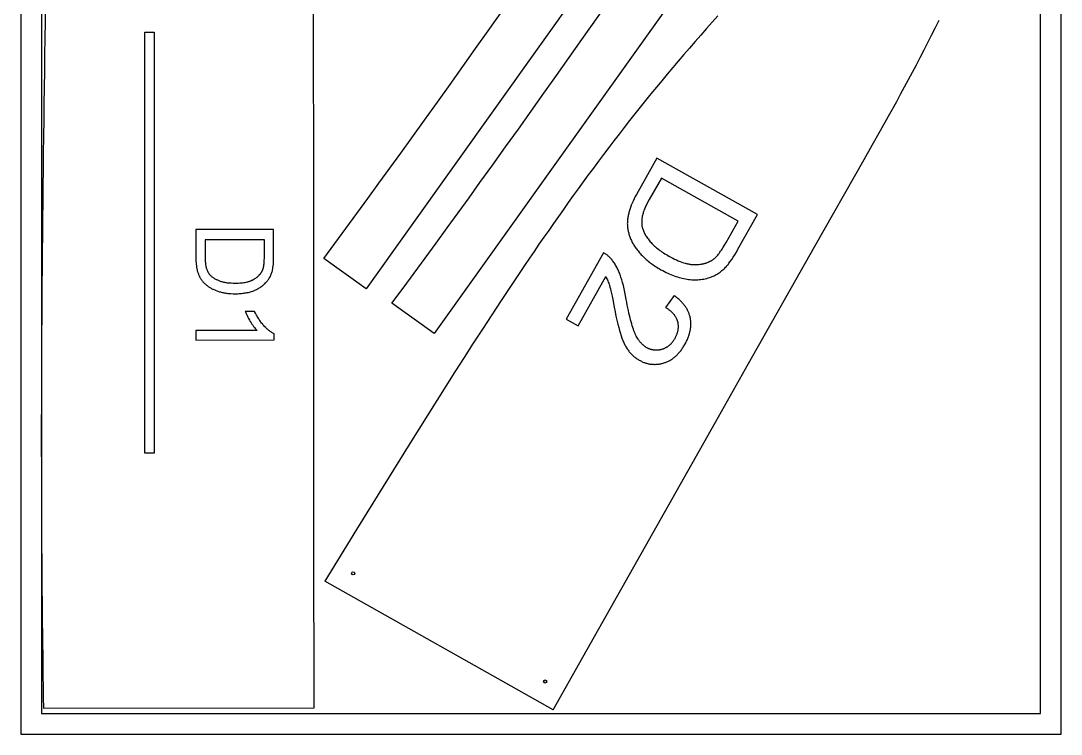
# Model space of a CAD drawing. Extents: x 2494 to 5794, y -1335 to 1258.
# Drawn here: x 4794 to 5794, y 0 to 686 of the extents above; entities that cross this region are included whole.
import ezdxf

# ---------------------------------------------------------------- set-up
doc = ezdxf.new("R2010")
doc.units = 0
for name, color, linetype in [('DH_200_CODES_PART_NUMBERS_', 1, 'CONTINUOUS'), ('DH_200_CUT_PVC_5MM', 7, 'CONTINUOUS'), ('DH_200_HOLES_PVC_5MM', 3, 'CONTINUOUS'), ('PVC_SHEET__5MM', 6, 'CONTINUOUS')]:
    doc.layers.add(name, color=color, linetype=linetype)

msp = doc.modelspace()

# ---------------------------------------------------------------- linework, layer by layer
at = {"layer": 'DH_200_CODES_PART_NUMBERS_'}
for points in [[(5483.6, 466.2), (5502.3, 499.5), (5405.8, 553.9), (5386.2, 519), (5385, 516.8), (5383.9, 514.7), (5382.9, 512.6), (5381.9, 510.5), (5381.1, 508.5), (5380.3, 506.5), (5379.7, 504.5), (5379.4, 503.5), (5379.1, 502.6), (5378.8, 501.6), (5378.6, 500.7), (5378.4, 499.7), (5378.2, 498.8), (5378, 497.9), (5377.8, 497), (5377.7, 496.1), (5377.6, 495.2), (5377.5, 494.3), (5377.4, 493.4), (5377.4, 492.5), (5377.4, 491.7), (5377.3, 490.8), (5377.4, 490), (5377.4, 489.2), (5377.4, 488.3), (5377.5, 487.5), (5377.6, 486.7), (5377.7, 485.8), (5377.9, 485), (5378, 484.2), (5378.2, 483.3), (5378.4, 482.5), (5378.6, 481.6), (5378.9, 480.8), (5379.2, 479.9), (5379.5, 479), (5379.8, 478.1), (5380.1, 477.3), (5380.5, 476.4), (5380.8, 475.5), (5381.2, 474.6), (5381.7, 473.7), (5382.1, 472.8), (5382.6, 471.9), (5383.1, 471), (5383.7, 470.1), (5384.2, 469.2), (5384.9, 468.3), (5385.5, 467.4), (5386.1, 466.5), (5386.8, 465.6), (5387.6, 464.7), (5388.3, 463.8), (5389.1, 462.8), (5389.9, 461.9), (5390.7, 461), (5391.6, 460.1), (5392.5, 459.2), (5393.4, 458.3), (5394.4, 457.4), (5395.4, 456.5), (5396.4, 455.6), (5397.4, 454.7), (5398.5, 453.9), (5399.6, 453), (5400.8, 452.2), (5402, 451.4), (5403.2, 450.5), (5404.4, 449.7), (5405.7, 448.9), (5407, 448.1), (5408.3, 447.3), (5409.6, 446.5), (5411.3, 445.7), (5412.9, 444.8), (5414.5, 444), (5416.1, 443.3), (5417.6, 442.5), (5419.2, 441.9), (5420.8, 441.2), (5422.4, 440.6), (5423.9, 440.1), (5425.5, 439.6), (5427, 439.1), (5428.6, 438.7), (5430.1, 438.3), (5431.7, 438), (5433.2, 437.7), (5434.7, 437.4), (5436.2, 437.2), (5437.7, 437), (5439.2, 436.9), (5440.7, 436.8), (5442.2, 436.8), (5443.7, 436.8), (5445.1, 436.9), (5446.5, 437), (5448, 437.2), (5449.4, 437.4), (5450.8, 437.6), (5452.2, 437.9), (5453.6, 438.2), (5454.9, 438.6), (5456.3, 439.1), (5457.7, 439.5), (5458.7, 439.9), (5459.7, 440.4), (5460.7, 440.8), (5461.7, 441.3), (5462.7, 441.9), (5463.6, 442.4), (5464.6, 443), (5465.5, 443.6), (5466.5, 444.3), (5467.4, 445), (5468.3, 445.7), (5469.2, 446.5), (5470, 447.2), (5470.9, 448.1), (5471.7, 448.9), (5472.6, 449.8), (5473.1, 450.5), (5473.8, 451.2), (5474.4, 452), (5475, 452.8), (5476.3, 454.5), (5477.7, 456.5), (5479.1, 458.6), (5480.5, 461), (5482.1, 463.5)], [(5398.4, 514), (5397.1, 511.7), (5396, 509.5), (5394.9, 507.3), (5394.5, 506.3), (5394, 505.3), (5393.6, 504.3), (5393.3, 503.3), (5392.9, 502.4), (5392.6, 501.5), (5392.4, 500.6), (5392.1, 499.7), (5391.9, 498.9), (5391.7, 498.1), (5391.6, 497.3), (5391.5, 496.5), (5391.3, 495.7), (5391.3, 494.9), (5391.2, 494.2), (5391.1, 493.4), (5391.1, 492.7), (5391.1, 492), (5391.1, 491.3), (5391.2, 490.6), (5391.2, 489.9), (5391.3, 489.2), (5391.4, 488.5), (5391.5, 487.9), (5391.7, 487.2), (5391.8, 486.9), (5391.9, 486.6), (5392, 486.1), (5392.1, 485.7), (5392.4, 484.8), (5392.7, 483.9), (5393.1, 483), (5393.5, 482.2), (5393.9, 481.3), (5394.4, 480.4), (5394.9, 479.5), (5395.4, 478.7), (5396, 477.8), (5396.6, 476.9), (5397.2, 476.1), (5397.9, 475.2), (5398.6, 474.3), (5399.3, 473.5), (5400.1, 472.6), (5400.9, 471.8), (5401.7, 470.9), (5402.6, 470.1), (5403.5, 469.2), (5404.4, 468.4), (5405.4, 467.6), (5406.4, 466.8), (5407.5, 465.9), (5408.6, 465.1), (5409.7, 464.3), (5410.9, 463.5), (5412.1, 462.7), (5413.3, 461.9), (5414.6, 461.2), (5415.9, 460.4), (5417.3, 459.6), (5419.1, 458.6), (5421, 457.6), (5422.8, 456.7), (5424.6, 455.9), (5426.3, 455.1), (5428, 454.5), (5429.7, 453.9), (5431.4, 453.3), (5433, 452.8), (5433.8, 452.6), (5434.5, 452.4), (5435.3, 452.3), (5436.1, 452.1), (5436.9, 452), (5437.6, 451.8), (5438.4, 451.7), (5439.1, 451.6), (5439.8, 451.6), (5440.5, 451.5), (5441.3, 451.5), (5442, 451.5), (5442.7, 451.5), (5443.3, 451.5), (5444.7, 451.5), (5446, 451.6), (5447.3, 451.8), (5447.9, 451.9), (5448.5, 452), (5449.2, 452.1), (5449.8, 452.2), (5450.4, 452.3), (5451, 452.5), (5451.5, 452.6), (5452.1, 452.8), (5452.7, 453), (5453.2, 453.1), (5453.8, 453.3), (5454.3, 453.5), (5454.9, 453.8), (5455.4, 454), (5455.9, 454.2), (5456.4, 454.4), (5456.9, 454.7), (5457.4, 455), (5457.9, 455.2), (5458.4, 455.5), (5458.8, 455.8), (5459.3, 456.1), (5459.7, 456.4), (5460.2, 456.7), (5460.6, 457.1), (5461, 457.4), (5461.4, 457.7), (5461.7, 457.9), (5462, 458.2), (5462.3, 458.5), (5462.6, 458.9), (5462.9, 459.2), (5463.6, 459.9), (5464.2, 460.6), (5464.9, 461.5), (5465.6, 462.3), (5466.3, 463.3), (5467, 464.3), (5467.7, 465.3), (5468.5, 466.4), (5469.2, 467.6), (5470.8, 470.1), (5472.3, 472.8), (5483.8, 493.1), (5410, 534.7)], [(5037.3, 459.5), (5037.3, 485.3), (4962.6, 485.2), (4962.6, 458.2), (4962.6, 456.5), (4962.7, 454.9), (4962.8, 453.3), (4962.9, 451.8), (4963.1, 450.3), (4963.3, 448.9), (4963.6, 447.5), (4963.7, 446.9), (4963.9, 446.2), (4964, 445.6), (4964.2, 444.9), (4964.4, 444.3), (4964.6, 443.7), (4964.8, 443.1), (4965, 442.5), (4965.2, 441.9), (4965.5, 441.4), (4965.7, 440.8), (4966, 440.3), (4966.2, 439.8), (4966.5, 439.2), (4966.8, 438.7), (4967, 438.2), (4967.3, 437.8), (4967.6, 437.3), (4968, 436.8), (4968.3, 436.4), (4968.6, 435.9), (4969, 435.5), (4969.4, 435), (4969.8, 434.6), (4970.2, 434.2), (4970.6, 433.7), (4971, 433.3), (4971.5, 432.9), (4971.9, 432.5), (4972.4, 432.1), (4972.9, 431.7), (4973.4, 431.3), (4973.9, 430.9), (4974.4, 430.5), (4975, 430.1), (4975.5, 429.7), (4976.1, 429.4), (4976.7, 429), (4977.3, 428.7), (4978, 428.3), (4978.6, 428), (4979.3, 427.7), (4980, 427.4), (4980.7, 427.1), (4981.4, 426.8), (4982.2, 426.5), (4983.7, 425.9), (4985.3, 425.4), (4986.2, 425.2), (4987, 425), (4987.9, 424.7), (4988.7, 424.5), (4989.6, 424.4), (4990.5, 424.2), (4991.4, 424.1), (4992.4, 423.9), (4993.3, 423.8), (4994.3, 423.7), (4996.3, 423.6), (4998.3, 423.5), (5000.4, 423.4), (5001.7, 423.5), (5002.9, 423.5), (5004.1, 423.6), (5005.3, 423.6), (5006.4, 423.7), (5007.6, 423.9), (5008.7, 424), (5009.8, 424.2), (5011, 424.4), (5012, 424.6), (5013.1, 424.8), (5014.2, 425.1), (5015.2, 425.4), (5016.2, 425.7), (5017.2, 426), (5018.2, 426.4), (5019.1, 426.8), (5020.1, 427.2), (5021, 427.6), (5021.9, 428.1), (5022.8, 428.5), (5023.6, 429), (5024.4, 429.5), (5025.2, 430.1), (5026, 430.7), (5026.8, 431.2), (5027.5, 431.9), (5028.3, 432.5), (5029, 433.1), (5029.6, 433.8), (5030.3, 434.5), (5030.9, 435.3), (5031.4, 435.8), (5031.9, 436.4), (5032.3, 437), (5032.7, 437.7), (5033.1, 438.3), (5033.5, 438.9), (5033.9, 439.6), (5034.2, 440.3), (5034.5, 441), (5034.8, 441.7), (5035.1, 442.4), (5035.4, 443.1), (5035.6, 443.9), (5035.9, 444.7), (5036.1, 445.4), (5036.3, 446.2), (5036.4, 446.8), (5036.5, 447.4), (5036.6, 448.1), (5036.7, 448.8), (5036.9, 450.3), (5037.1, 451.9), (5037.2, 453.6), (5037.3, 455.4), (5037.3, 457.4)], [(5037.3, 459.5), (5037.3, 485.3), (4962.6, 485.2), (4962.6, 458.2), (4962.6, 456.5), (4962.7, 454.9), (4962.8, 453.3), (4962.9, 451.8), (4963.1, 450.3), (4963.3, 448.9), (4963.6, 447.5), (4963.7, 446.9), (4963.9, 446.2), (4964, 445.6), (4964.2, 444.9), (4964.4, 444.3), (4964.6, 443.7), (4964.8, 443.1), (4965, 442.5), (4965.2, 441.9), (4965.5, 441.4), (4965.7, 440.8), (4966, 440.3), (4966.2, 439.8), (4966.5, 439.2), (4966.8, 438.7), (4967, 438.2), (4967.3, 437.8), (4967.6, 437.3), (4968, 436.8), (4968.3, 436.4), (4968.6, 435.9), (4969, 435.5), (4969.4, 435), (4969.8, 434.6), (4970.2, 434.2), (4970.6, 433.7), (4971, 433.3), (4971.5, 432.9), (4971.9, 432.5), (4972.4, 432.1), (4972.9, 431.7), (4973.4, 431.3), (4973.9, 430.9), (4974.4, 430.5), (4975, 430.1), (4975.5, 429.7), (4976.1, 429.4), (4976.7, 429), (4977.3, 428.7), (4978, 428.3), (4978.6, 428), (4979.3, 427.7), (4980, 427.4), (4980.7, 427.1), (4981.4, 426.8), (4982.2, 426.5), (4983.7, 425.9), (4985.3, 425.4), (4986.2, 425.2), (4987, 425), (4987.9, 424.7), (4988.7, 424.5), (4989.6, 424.4), (4990.5, 424.2), (4991.4, 424.1), (4992.4, 423.9), (4993.3, 423.8), (4994.3, 423.7), (4996.3, 423.6), (4998.3, 423.5), (5000.4, 423.4), (5001.7, 423.5), (5002.9, 423.5), (5004.1, 423.6), (5005.3, 423.6), (5006.4, 423.7), (5007.6, 423.9), (5008.7, 424), (5009.8, 424.2), (5011, 424.4), (5012, 424.6), (5013.1, 424.8), (5014.2, 425.1), (5015.2, 425.4), (5016.2, 425.7), (5017.2, 426), (5018.2, 426.4), (5019.1, 426.8), (5020.1, 427.2), (5021, 427.6), (5021.9, 428.1), (5022.8, 428.5), (5023.6, 429), (5024.4, 429.5), (5025.2, 430.1), (5026, 430.7), (5026.8, 431.2), (5027.5, 431.9), (5028.3, 432.5), (5029, 433.1), (5029.6, 433.8), (5030.3, 434.5), (5030.9, 435.3), (5031.4, 435.8), (5031.9, 436.4), (5032.3, 437), (5032.7, 437.7), (5033.1, 438.3), (5033.5, 438.9), (5033.9, 439.6), (5034.2, 440.3), (5034.5, 441), (5034.8, 441.7), (5035.1, 442.4), (5035.4, 443.1), (5035.6, 443.9), (5035.9, 444.7), (5036.1, 445.4), (5036.3, 446.2), (5036.4, 446.8), (5036.5, 447.4), (5036.6, 448.1), (5036.7, 448.8), (5036.9, 450.3), (5037.1, 451.9), (5037.2, 453.6), (5037.3, 455.4), (5037.3, 457.4)], [(4971.4, 459.3), (4971.4, 457.5), (4971.5, 455.8), (4971.6, 454.3), (4971.7, 453.5), (4971.8, 452.8), (4971.9, 452), (4972, 451.4), (4972.1, 450.7), (4972.2, 450.1), (4972.3, 449.4), (4972.5, 448.9), (4972.6, 448.3), (4972.8, 447.8), (4973, 447.2), (4973.2, 446.7), (4973.4, 446.2), (4973.6, 445.8), (4973.8, 445.3), (4974, 444.8), (4974.2, 444.4), (4974.5, 444), (4974.7, 443.6), (4975, 443.2), (4975.2, 442.8), (4975.5, 442.4), (4975.8, 442), (4976.1, 441.7), (4976.4, 441.4), (4976.5, 441.2), (4976.7, 441.1), (4976.9, 440.8), (4977.1, 440.6), (4977.6, 440.2), (4978.1, 439.8), (4978.6, 439.4), (4979.1, 439), (4979.7, 438.6), (4980.2, 438.3), (4980.8, 437.9), (4981.4, 437.6), (4982, 437.3), (4982.7, 437), (4983.3, 436.7), (4984, 436.4), (4984.7, 436.1), (4985.4, 435.8), (4986.1, 435.6), (4986.9, 435.3), (4987.7, 435.1), (4988.5, 434.9), (4989.3, 434.7), (4990.1, 434.6), (4991, 434.4), (4991.8, 434.3), (4992.7, 434.1), (4993.6, 434), (4994.6, 433.9), (4995.5, 433.8), (4996.5, 433.8), (4998.5, 433.7), (5000.6, 433.6), (5002, 433.7), (5003.4, 433.7), (5004.8, 433.8), (5006.1, 433.9), (5007.3, 434), (5008.6, 434.2), (5009.8, 434.4), (5010.9, 434.6), (5012, 434.9), (5012.6, 435), (5013.1, 435.2), (5013.6, 435.3), (5014.1, 435.5), (5014.6, 435.6), (5015.1, 435.8), (5015.6, 436), (5016, 436.2), (5016.5, 436.4), (5016.9, 436.6), (5017.3, 436.8), (5017.8, 437), (5018.2, 437.3), (5018.6, 437.5), (5019.3, 438), (5020.1, 438.5), (5020.8, 439), (5021.1, 439.3), (5021.5, 439.5), (5021.8, 439.8), (5022.1, 440.1), (5022.4, 440.4), (5022.7, 440.6), (5023, 440.9), (5023.3, 441.2), (5023.6, 441.5), (5023.8, 441.8), (5024.1, 442.1), (5024.3, 442.4), (5024.6, 442.7), (5024.8, 443), (5025, 443.3), (5025.3, 443.6), (5025.5, 443.9), (5025.7, 444.2), (5025.9, 444.6), (5026, 444.9), (5026.2, 445.2), (5026.4, 445.5), (5026.6, 445.9), (5026.7, 446.2), (5026.9, 446.5), (5027, 446.9), (5027.1, 447.1), (5027.2, 447.4), (5027.3, 447.7), (5027.3, 448), (5027.4, 448.2), (5027.5, 448.5), (5027.7, 449.2), (5027.8, 449.8), (5027.9, 450.5), (5028, 451.3), (5028.1, 452.1), (5028.2, 452.9), (5028.3, 453.7), (5028.4, 455.6), (5028.5, 457.5), (5028.5, 459.7), (5028.5, 475.4), (4971.4, 475.3)], [(4971.4, 459.3), (4971.4, 457.5), (4971.5, 455.8), (4971.6, 454.3), (4971.7, 453.5), (4971.8, 452.8), (4971.9, 452), (4972, 451.4), (4972.1, 450.7), (4972.2, 450.1), (4972.3, 449.4), (4972.5, 448.9), (4972.6, 448.3), (4972.8, 447.8), (4973, 447.2), (4973.2, 446.7), (4973.4, 446.2), (4973.6, 445.8), (4973.8, 445.3), (4974, 444.8), (4974.2, 444.4), (4974.5, 444), (4974.7, 443.6), (4975, 443.2), (4975.2, 442.8), (4975.5, 442.4), (4975.8, 442), (4976.1, 441.7), (4976.4, 441.4), (4976.5, 441.2), (4976.7, 441.1), (4976.9, 440.8), (4977.1, 440.6), (4977.6, 440.2), (4978.1, 439.8), (4978.6, 439.4), (4979.1, 439), (4979.7, 438.6), (4980.2, 438.3), (4980.8, 437.9), (4981.4, 437.6), (4982, 437.3), (4982.7, 437), (4983.3, 436.7), (4984, 436.4), (4984.7, 436.1), (4985.4, 435.8), (4986.1, 435.6), (4986.9, 435.3), (4987.7, 435.1), (4988.5, 434.9), (4989.3, 434.7), (4990.1, 434.6), (4991, 434.4), (4991.8, 434.3), (4992.7, 434.1), (4993.6, 434), (4994.6, 433.9), (4995.5, 433.8), (4996.5, 433.8), (4998.5, 433.7), (5000.6, 433.6), (5002, 433.7), (5003.4, 433.7), (5004.8, 433.8), (5006.1, 433.9), (5007.3, 434), (5008.6, 434.2), (5009.8, 434.4), (5010.9, 434.6), (5012, 434.9), (5012.6, 435), (5013.1, 435.2), (5013.6, 435.3), (5014.1, 435.5), (5014.6, 435.6), (5015.1, 435.8), (5015.6, 436), (5016, 436.2), (5016.5, 436.4), (5016.9, 436.6), (5017.3, 436.8), (5017.8, 437), (5018.2, 437.3), (5018.6, 437.5), (5019.3, 438), (5020.1, 438.5), (5020.8, 439), (5021.1, 439.3), (5021.5, 439.5), (5021.8, 439.8), (5022.1, 440.1), (5022.4, 440.4), (5022.7, 440.6), (5023, 440.9), (5023.3, 441.2), (5023.6, 441.5), (5023.8, 441.8), (5024.1, 442.1), (5024.3, 442.4), (5024.6, 442.7), (5024.8, 443), (5025, 443.3), (5025.3, 443.6), (5025.5, 443.9), (5025.7, 444.2), (5025.9, 444.6), (5026, 444.9), (5026.2, 445.2), (5026.4, 445.5), (5026.6, 445.9), (5026.7, 446.2), (5026.9, 446.5), (5027, 446.9), (5027.1, 447.1), (5027.2, 447.4), (5027.3, 447.7), (5027.3, 448), (5027.4, 448.2), (5027.5, 448.5), (5027.7, 449.2), (5027.8, 449.8), (5027.9, 450.5), (5028, 451.3), (5028.1, 452.1), (5028.2, 452.9), (5028.3, 453.7), (5028.4, 455.6), (5028.5, 457.5), (5028.5, 459.7), (5028.5, 475.4), (4971.4, 475.3)], [(5354.5, 462.8), (5318.6, 399), (5329.9, 392.5), (5356.6, 439.9), (5357.1, 438.9), (5357.6, 437.9), (5358.1, 436.9), (5358.6, 435.8), (5359, 434.7), (5359.4, 433.6), (5359.8, 432.5), (5360.2, 431.3), (5360.4, 430.6), (5360.6, 429.9), (5361.1, 428.2), (5361.5, 426.1), (5362.1, 423.7), (5362.7, 421), (5363.3, 417.9), (5364.7, 410.7), (5365.5, 406.2), (5366.4, 401.9), (5367.3, 398), (5368.1, 394.3), (5369, 391), (5369.8, 388), (5370.6, 385.3), (5371, 384), (5371.4, 382.9), (5372.1, 380.7), (5373, 378.6), (5373.4, 377.6), (5373.8, 376.6), (5374.3, 375.7), (5374.7, 374.8), (5375.2, 373.9), (5375.7, 373), (5376.2, 372.2), (5376.6, 371.4), (5377.2, 370.6), (5377.7, 369.8), (5378.2, 369.1), (5378.7, 368.4), (5379.2, 367.7), (5379.8, 367), (5380.4, 366.4), (5380.9, 365.8), (5381.5, 365.1), (5382.1, 364.6), (5382.7, 364), (5383.4, 363.4), (5384, 362.9), (5384.6, 362.4), (5385.3, 361.8), (5386, 361.4), (5386.6, 360.9), (5387.3, 360.4), (5388, 360), (5388.8, 359.6), (5389.5, 359.2), (5390.2, 358.8), (5390.9, 358.5), (5391.6, 358.1), (5392.3, 357.8), (5393.1, 357.5), (5393.8, 357.3), (5394.5, 357), (5395.2, 356.8), (5396, 356.6), (5396.7, 356.4), (5397.4, 356.2), (5398.2, 356.1), (5398.9, 355.9), (5399.6, 355.8), (5400.4, 355.7), (5401.1, 355.6), (5401.9, 355.6), (5402.6, 355.6), (5403.3, 355.5), (5404.1, 355.5), (5404.8, 355.6), (5405.6, 355.6), (5406.3, 355.7), (5407.1, 355.8), (5407.9, 355.9), (5408.6, 356), (5409.4, 356.1), (5410.1, 356.3), (5410.9, 356.5), (5411.7, 356.7), (5412.4, 356.9), (5413.2, 357.2), (5413.9, 357.4), (5414.7, 357.7), (5415.4, 358), (5416.2, 358.4), (5416.9, 358.7), (5417.6, 359.1), (5418.3, 359.4), (5419, 359.8), (5419.7, 360.3), (5420.3, 360.7), (5421, 361.2), (5421.7, 361.7), (5422.3, 362.2), (5423, 362.7), (5423.6, 363.2), (5424.2, 363.8), (5424.8, 364.4), (5425.4, 365), (5426, 365.6), (5426.6, 366.2), (5427.2, 366.9), (5427.8, 367.6), (5428.3, 368.3), (5428.9, 369), (5429.4, 369.7), (5430, 370.5), (5430.5, 371.3), (5431, 372.1), (5431.5, 372.9), (5432, 373.7), (5432.5, 374.6), (5433.5, 376.3), (5433.9, 377.2), (5434.3, 378), (5434.7, 378.8), (5435.1, 379.7), (5435.4, 380.5), (5435.8, 381.4), (5436.1, 382.2), (5436.4, 383), (5436.6, 383.9), (5436.9, 384.7), (5437.1, 385.5), (5437.3, 386.3), (5437.5, 387.1), (5437.7, 388), (5437.9, 388.8), (5438, 389.6), (5438.1, 390.4), (5438.2, 391.2), (5438.3, 392), (5438.3, 392.8), (5438.3, 393.6), (5438.4, 394.3), (5438.3, 395.1), (5438.3, 395.9), (5438.3, 396.7), (5438.2, 397.5), (5438.1, 398.2), (5438, 399), (5437.9, 399.8), (5437.7, 400.5), (5437.6, 401.3), (5437.4, 402.1), (5437.2, 402.8), (5436.9, 403.5), (5436.7, 404.3), (5436.4, 405), (5436.1, 405.7), (5435.8, 406.4), (5435.5, 407.1), (5435.1, 407.8), (5434.8, 408.5), (5434.4, 409.2), (5433.9, 409.9), (5433.5, 410.6), (5433.1, 411.3), (5432.6, 411.9), (5432.1, 412.6), (5431.6, 413.2), (5431, 413.9), (5430.5, 414.5), (5429.9, 415.1), (5429.3, 415.8), (5428.7, 416.4), (5428.1, 417), (5427.4, 417.6), (5426.7, 418.2), (5426, 418.8), (5425.3, 419.4), (5424.6, 420), (5423.8, 420.5), (5423.1, 421.1), (5422.3, 421.7), (5414.1, 410.2), (5414.7, 409.9), (5415.2, 409.5), (5415.8, 409.2), (5416.3, 408.8), (5416.8, 408.5), (5417.3, 408.1), (5417.8, 407.8), (5418.2, 407.4), (5418.7, 407), (5419.1, 406.7), (5419.6, 406.3), (5420, 405.9), (5420.4, 405.5), (5420.8, 405.1), (5421.1, 404.7), (5421.5, 404.3), (5421.8, 403.9), (5422.2, 403.4), (5422.5, 403), (5422.8, 402.6), (5423.1, 402.2), (5423.4, 401.7), (5423.6, 401.3), (5423.9, 400.8), (5424.1, 400.3), (5424.4, 399.9), (5424.6, 399.4), (5424.8, 398.9), (5425, 398.4), (5425.1, 398), (5425.3, 397.5), (5425.4, 397), (5425.6, 396.5), (5425.7, 396), (5425.8, 395.5), (5425.9, 395), (5426, 394.4), (5426, 393.9), (5426.1, 393.4), (5426.1, 392.9), (5426.1, 392.4), (5426.1, 391.9), (5426.1, 391.4), (5426.1, 390.9), (5426.1, 390.4), (5426, 389.8), (5426, 389.3), (5425.9, 388.8), (5425.8, 388.3), (5425.7, 387.8), (5425.6, 387.2), (5425.5, 386.7), (5425.3, 386.2), (5425.2, 385.7), (5425, 385.1), (5424.8, 384.6), (5424.6, 384.1), (5424.4, 383.6), (5424.2, 383), (5424, 382.5), (5423.7, 382), (5423.4, 381.4), (5423.2, 380.9), (5422.9, 380.4), (5422.6, 379.9), (5422.3, 379.4), (5422, 378.9), (5421.7, 378.4), (5421.4, 378), (5421, 377.5), (5420.7, 377.1), (5420.4, 376.7), (5420, 376.3), (5419.7, 375.9), (5419.4, 375.5), (5419, 375.1), (5418.6, 374.7), (5418.3, 374.4), (5417.9, 374.1), (5417.5, 373.7), (5417.1, 373.4), (5416.7, 373.1), (5416.3, 372.8), (5415.9, 372.5), (5415.5, 372.2), (5415.1, 372), (5414.7, 371.7), (5414.3, 371.5), (5413.8, 371.3), (5413.4, 371), (5412.9, 370.8), (5412.5, 370.6), (5412, 370.4), (5411.6, 370.3), (5411.1, 370.1), (5410.6, 370), (5410.1, 369.8), (5409.7, 369.7), (5409.2, 369.6), (5408.7, 369.5), (5408.2, 369.4), (5407.8, 369.3), (5407.3, 369.3), (5406.8, 369.2), (5406.3, 369.2), (5405.9, 369.1), (5405.4, 369.1), (5404.9, 369.1), (5404.5, 369.1), (5404, 369.1), (5403.6, 369.2), (5403.1, 369.2), (5402.6, 369.3), (5402.2, 369.4), (5401.7, 369.4), (5401.3, 369.5), (5400.8, 369.6), (5400.4, 369.8), (5399.9, 369.9), (5399.5, 370), (5399, 370.2), (5398.6, 370.4), (5398.1, 370.5), (5397.7, 370.7), (5397.2, 370.9), (5396.8, 371.2), (5396.3, 371.4), (5395.9, 371.6), (5395.5, 371.9), (5395.1, 372.1), (5394.7, 372.4), (5394.2, 372.7), (5393.8, 373), (5393.5, 373.3), (5393.1, 373.6), (5392.7, 373.9), (5392.3, 374.2), (5391.9, 374.6), (5391.5, 374.9), (5391.2, 375.3), (5390.8, 375.7), (5390.5, 376.1), (5390.1, 376.5), (5389.7, 376.9), (5389.4, 377.3), (5389.1, 377.8), (5388.7, 378.2), (5388.4, 378.7), (5388.1, 379.2), (5387.7, 379.7), (5387.1, 380.7), (5386.5, 381.7), (5385.9, 382.8), (5385.3, 384), (5384.7, 385.2), (5384.2, 386.5), (5383.6, 387.8), (5383.1, 389.3), (5382.6, 390.9), (5382, 392.6), (5381.5, 394.4), (5381, 396.3), (5380.4, 398.3), (5379.9, 400.4), (5379.4, 402.6), (5378.8, 404.9), (5378.3, 407.3), (5377.8, 409.8), (5377.3, 412.4), (5376.8, 415.2), (5376.3, 418), (5375.6, 421.6), (5374.9, 425), (5374.2, 428.3), (5373.5, 431.3), (5372.8, 434.2), (5372, 436.9), (5371.2, 439.4), (5370.8, 440.6), (5370.4, 441.7), (5370, 442.8), (5369.5, 443.9), (5369.1, 445), (5368.6, 446), (5368.2, 447), (5367.7, 448), (5367.2, 449), (5366.6, 449.9), (5366.1, 450.9), (5365.6, 451.8), (5365, 452.7), (5364.4, 453.5), (5363.8, 454.4), (5363.2, 455.2), (5362.6, 456), (5362, 456.8), (5361.6, 457.2), (5361.2, 457.7), (5360.7, 458.1), (5360.3, 458.5), (5359.9, 459), (5359.5, 459.4), (5359, 459.7), (5358.5, 460.1), (5358.1, 460.5), (5357.6, 460.9), (5357.1, 461.2), (5356.6, 461.5), (5356.1, 461.9), (5355.6, 462.2), (5355, 462.5)], [(5021.2, 388.2), (4962.7, 388.1), (4962.7, 378.9), (5037.7, 379), (5037.7, 385), (5037.1, 385.3), (5036.5, 385.6), (5035.9, 386), (5035.3, 386.4), (5034.7, 386.8), (5034.1, 387.2), (5033.4, 387.7), (5032.8, 388.2), (5032.2, 388.7), (5031.6, 389.3), (5030.9, 389.8), (5030.3, 390.4), (5029.7, 391.1), (5029, 391.7), (5027.7, 393.1), (5027.1, 393.8), (5026.5, 394.6), (5025.8, 395.3), (5025.2, 396.1), (5024.7, 396.9), (5024.1, 397.7), (5023.5, 398.5), (5023, 399.3), (5022.4, 400.2), (5021.9, 401.1), (5021.4, 401.9), (5020.9, 402.8), (5019.9, 404.7), (5018.9, 406.5), (5010.1, 406.5), (5010.5, 405.4), (5011, 404.3), (5011.5, 403.2), (5012.1, 402), (5012.7, 400.8), (5013.3, 399.5), (5014.1, 398.2), (5014.8, 396.9), (5015.6, 395.6), (5016.4, 394.3), (5017.2, 393.1), (5018, 392), (5018.8, 391), (5019.6, 390), (5020.4, 389.1), (5020.8, 388.6)], [(5021.2, 388.2), (4962.7, 388.1), (4962.7, 378.9), (5037.7, 379), (5037.7, 385), (5037.1, 385.3), (5036.5, 385.6), (5035.9, 386), (5035.3, 386.4), (5034.7, 386.8), (5034.1, 387.2), (5033.4, 387.7), (5032.8, 388.2), (5032.2, 388.7), (5031.6, 389.3), (5030.9, 389.8), (5030.3, 390.4), (5029.7, 391.1), (5029, 391.7), (5027.7, 393.1), (5027.1, 393.8), (5026.5, 394.6), (5025.8, 395.3), (5025.2, 396.1), (5024.7, 396.9), (5024.1, 397.7), (5023.5, 398.5), (5023, 399.3), (5022.4, 400.2), (5021.9, 401.1), (5021.4, 401.9), (5020.9, 402.8), (5019.9, 404.7), (5018.9, 406.5), (5010.1, 406.5), (5010.5, 405.4), (5011, 404.3), (5011.5, 403.2), (5012.1, 402), (5012.7, 400.8), (5013.3, 399.5), (5014.1, 398.2), (5014.8, 396.9), (5015.6, 395.6), (5016.4, 394.3), (5017.2, 393.1), (5018, 392), (5018.8, 391), (5019.6, 390), (5020.4, 389.1), (5020.8, 388.6)]]:
    msp.add_lwpolyline(points, close=True, dxfattribs=at)
at = {"layer": 'DH_200_CUT_PVC_5MM'}
msp.add_line((5305.9, 23.5), (5086.6, 147), dxfattribs=at)
msp.add_lwpolyline([(4821, 858.1, 0.00423), (4814.2, 353.9, 0.00239), (4814.3, 189.4, 0.00263), (4816.1, 24.9), (5076.2, 25.2), (5076.1, 189.7), (5076.1, 354.2), (5075.8, 858.2), (5075.7, 975.2), (4824, 974.9, 0.00181)], format="xyb", close=True, dxfattribs=at)
for points in [[(5498.8, 951), (5126.2, 428.2), (5085.5, 457.2), (5096.1, 471.6), (5106.8, 486.1), (5117.4, 500.6), (5127.9, 515.1), (5138.5, 529.7), (5149, 544.2), (5159.6, 558.7), (5170.1, 573.3), (5182.4, 590.4), (5194.7, 607.6), (5207, 624.7), (5219.2, 641.9), (5231.4, 659.1), (5243.7, 676.3), (5268, 710.7)], [(5564.5, 908), (5191.8, 385.2), (5151.1, 414.3), (5161.8, 428.7), (5172.4, 443.2), (5183, 457.7), (5193.6, 472.2), (5204.1, 486.7), (5214.7, 501.3), (5225.2, 515.8), (5235.7, 530.4), (5248, 547.5), (5260.3, 564.7), (5272.6, 581.8), (5284.8, 599), (5297.1, 616.2), (5309.3, 633.4), (5333.7, 667.8), (5358, 702.3)], [(5464.4, 690.6), (5458.9, 684.5), (5453.4, 678.3), (5447.9, 672.1), (5442.5, 665.9), (5437.1, 659.7), (5431.7, 653.4), (5426.3, 647.2), (5421, 640.9), (5415.7, 634.6), (5410.4, 628.2), (5405.2, 621.9), (5400, 615.5), (5394.8, 609.2), (5389.7, 602.7), (5384.6, 596.3), (5379.5, 589.9), (5374.4, 583.4), (5369.4, 576.9), (5364.4, 570.4), (5359.4, 563.9), (5354.5, 557.4), (5349.6, 550.8), (5344.7, 544.2), (5339.8, 537.7), (5335, 531), (5330.2, 524.4), (5325.4, 517.8), (5320.6, 511.1), (5315.9, 504.5), (5311.1, 497.8), (5306.4, 491.1), (5301.8, 484.4), (5297.1, 477.7), (5292.4, 471), (5287.8, 464.2), (5283.2, 457.5), (5278.6, 450.7), (5274.1, 444), (5265, 430.4), (5255.9, 416.8), (5247, 403.1), (5238.1, 389.5), (5229.2, 375.8), (5220.4, 362.1), (5211.6, 348.3), (5202.9, 334.6), (5194.2, 320.8), (5185.6, 307), (5176.9, 293.3), (5168.3, 279.5), (5116.9, 196.9), (5086.6, 147)], [(5305.9, 23.5), (5334.4, 74), (5462.1, 300.1), (5493.9, 356.4), (5525.6, 412.6), (5557.3, 468.6), (5604.9, 552.4), (5612.8, 566.4), (5620.6, 580.3), (5628.4, 594.3), (5636.2, 608.4), (5640, 615.4), (5643.8, 622.4), (5647.6, 629.5), (5651.4, 636.6), (5655.1, 643.6), (5658.8, 650.7), (5662.5, 657.8), (5666.2, 665), (5669.8, 672.1), (5673.4, 679.3), (5677, 686.4)]]:
    msp.add_lwpolyline(points, dxfattribs=at)
msp.add_lwpolyline([(4922.5, 354), (4922.5, 270.2), (4921.6, 270.2), (4913.4, 270.2), (4913.5, 354), (4913.4, 675), (4921.5, 675), (4922.4, 675)], close=True, dxfattribs=at)
at = {"layer": 'DH_200_HOLES_PVC_5MM'}
for centre in [(5113.8, 154.6), (5298.3, 50.7)]:
    msp.add_circle(centre, 1.5, dxfattribs=at)
at = {"layer": 'PVC_SHEET__5MM'}
for points in [[(4794.3, 0), (5794.3, 0), (5794.3, 1000), (4794.3, 1000)], [(4814.3, 20), (5774.3, 20), (5774.3, 980), (4814.3, 980)]]:
    msp.add_lwpolyline(points, close=True, dxfattribs=at)

doc.saveas('drawing.dxf')
